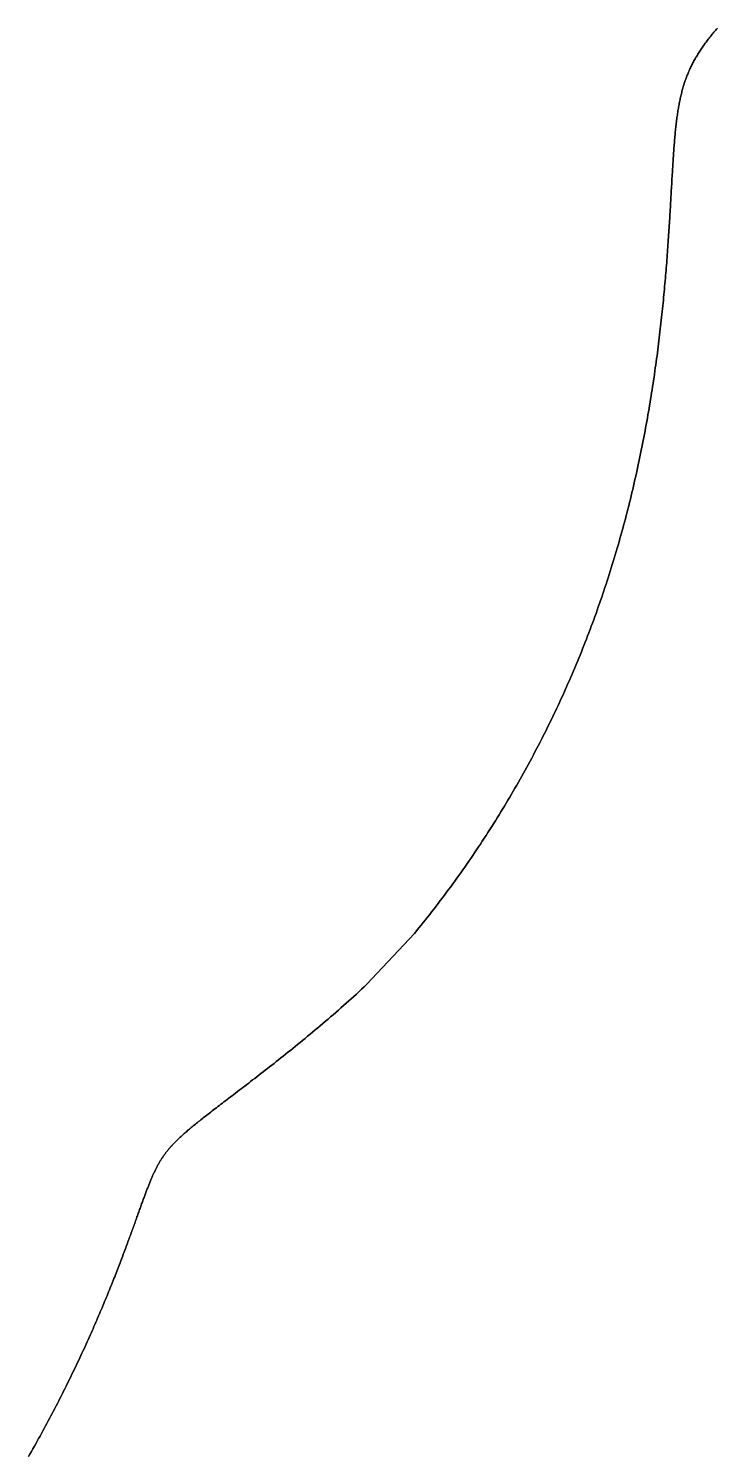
# Model space of a CAD drawing. Header units: inches. Extents: x 130170 to 284068, y 377793 to 804530.
# Drawn here: x 258036.9 to 258085.1, y 736569.5 to 736669.3 of the extents above; entities that cross this region are included whole.
import ezdxf

# ---------------------------------------------------------------- set-up
doc = ezdxf.new("R2010")
doc.units = ezdxf.units.IN
doc.header["$MEASUREMENT"] = 0
doc.layers.add('muni_il', color=7, linetype='Continuous')

msp = doc.modelspace()

# ---------------------------------------------------------------- linework, layer by layer
at = {"layer": 'muni_il'}
for points in [[(258036.942, 736569.463), (258037.045, 736569.643), (258037.147, 736569.823), (258037.249, 736570.003), (258037.35, 736570.183), (258037.451, 736570.362), (258037.55, 736570.541), (258037.65, 736570.719), (258037.748, 736570.898), (258037.846, 736571.076), (258037.943, 736571.253), (258038.039, 736571.431), (258038.135, 736571.608), (258038.229, 736571.784), (258038.324, 736571.96), (258038.417, 736572.136), (258038.51, 736572.311), (258038.602, 736572.486), (258038.693, 736572.661), (258038.784, 736572.835), (258038.874, 736573.008), (258038.963, 736573.181), (258039.052, 736573.354), (258039.14, 736573.526), (258039.227, 736573.697), (258039.314, 736573.868), (258039.4, 736574.039), (258039.485, 736574.209), (258039.569, 736574.378), (258039.653, 736574.547), (258039.736, 736574.715), (258039.818, 736574.883), (258039.9, 736575.05), (258039.98, 736575.217), (258040.061, 736575.382), (258040.14, 736575.548), (258040.219, 736575.712), (258040.297, 736575.876), (258040.374, 736576.039), (258040.451, 736576.202), (258040.527, 736576.363), (258040.603, 736576.525), (258040.677, 736576.685), (258040.751, 736576.845), (258040.824, 736577.004), (258040.897, 736577.162), (258040.969, 736577.319), (258041.04, 736577.476), (258041.11, 736577.632), (258041.18, 736577.787), (258041.249, 736577.942), (258041.318, 736578.095), (258041.386, 736578.248), (258041.453, 736578.4), (258041.519, 736578.551), (258041.585, 736578.701), (258041.65, 736578.851), (258041.714, 736578.999), (258041.778, 736579.147), (258041.841, 736579.294), (258041.904, 736579.44), (258041.965, 736579.585), (258042.027, 736579.729), (258042.087, 736579.872), (258042.147, 736580.014), (258042.206, 736580.156), (258042.265, 736580.296), (258042.323, 736580.436), (258042.38, 736580.574), (258042.437, 736580.712), (258042.493, 736580.849), (258042.548, 736580.985), (258042.603, 736581.119), (258042.657, 736581.253), (258042.71, 736581.386), (258042.763, 736581.518), (258042.816, 736581.649), (258042.867, 736581.779), (258042.919, 736581.907), (258042.969, 736582.035), (258043.019, 736582.162), (258043.068, 736582.288), (258043.117, 736582.413), (258043.165, 736582.536), (258043.213, 736582.659), (258043.26, 736582.781), (258043.306, 736582.902), (258043.352, 736583.022), (258043.398, 736583.14), (258043.443, 736583.258), (258043.487, 736583.374), (258043.531, 736583.49), (258043.574, 736583.605), (258043.617, 736583.718), (258043.659, 736583.83), (258043.7, 736583.942), (258043.742, 736584.052), (258043.782, 736584.162), (258043.822, 736584.27), (258043.862, 736584.377), (258043.901, 736584.483), (258043.94, 736584.589), (258043.978, 736584.693), (258044.016, 736584.796), (258044.053, 736584.898), (258044.09, 736584.999), (258044.127, 736585.099), (258044.163, 736585.198), (258044.198, 736585.296), (258044.233, 736585.393), (258044.268, 736585.489), (258044.302, 736585.584), (258044.336, 736585.678), (258044.37, 736585.771), (258044.403, 736585.863), (258044.435, 736585.954), (258044.468, 736586.044), (258044.5, 736586.133), (258044.531, 736586.221), (258044.562, 736586.308), (258044.593, 736586.394), (258044.624, 736586.479), (258044.654, 736586.563), (258044.684, 736586.646), (258044.714, 736586.729), (258044.743, 736586.81), (258044.772, 736586.89), (258044.801, 736586.97), (258044.829, 736587.049), (258044.857, 736587.126), (258044.885, 736587.203), (258044.913, 736587.279), (258044.94, 736587.354), (258044.967, 736587.428), (258044.994, 736587.502), (258045.021, 736587.574), (258045.048, 736587.646), (258045.074, 736587.716), (258045.1, 736587.787), (258045.126, 736587.856), (258045.152, 736587.924), (258045.177, 736587.992), (258045.203, 736588.059), (258045.228, 736588.125), (258045.253, 736588.19), (258045.278, 736588.254), (258045.303, 736588.318), (258045.328, 736588.381), (258045.353, 736588.444), (258045.377, 736588.505), (258045.402, 736588.566), (258045.426, 736588.626), (258045.451, 736588.686), (258045.475, 736588.745), (258045.5, 736588.803), (258045.524, 736588.861), (258045.548, 736588.918), (258045.573, 736588.975), (258045.597, 736589.031), (258045.621, 736589.086), (258045.646, 736589.14), (258045.67, 736589.195), (258045.695, 736589.248), (258045.719, 736589.301), (258045.744, 736589.354), (258045.769, 736589.406), (258045.794, 736589.457), (258045.819, 736589.509), (258045.844, 736589.559), (258045.869, 736589.609), (258045.895, 736589.659), (258045.92, 736589.708), (258045.946, 736589.757), (258045.972, 736589.806), (258045.998, 736589.854), (258046.025, 736589.902), (258046.051, 736589.949), (258046.078, 736589.996), (258046.105, 736590.043), (258046.133, 736590.09), (258046.161, 736590.136), (258046.189, 736590.182), (258046.217, 736590.228), (258046.246, 736590.273), (258046.275, 736590.318), (258046.305, 736590.363), (258046.335, 736590.408), (258046.365, 736590.453), (258046.396, 736590.497), (258046.427, 736590.541), (258046.459, 736590.586), (258046.491, 736590.63), (258046.524, 736590.674), (258046.557, 736590.718), (258046.591, 736590.762), (258046.625, 736590.806), (258046.66, 736590.849), (258046.695, 736590.893), (258046.731, 736590.937), (258046.768, 736590.981), (258046.805, 736591.025), (258046.843, 736591.069), (258046.882, 736591.113), (258046.921, 736591.157), (258046.961, 736591.202), (258047.002, 736591.246), (258047.044, 736591.291), (258047.086, 736591.336), (258047.129, 736591.381), (258047.174, 736591.426), (258047.219, 736591.472), (258047.264, 736591.518), (258047.311, 736591.564), (258047.359, 736591.611), (258047.407, 736591.657), (258047.457, 736591.705), (258047.507, 736591.752), (258047.559, 736591.801), (258047.611, 736591.849), (258047.665, 736591.898), (258047.72, 736591.947), (258047.776, 736591.997), (258047.833, 736592.048), (258047.891, 736592.099), (258047.95, 736592.15), (258048.011, 736592.203), (258048.072, 736592.256), (258048.136, 736592.309), (258048.2, 736592.363), (258048.265, 736592.418), (258048.332, 736592.474), (258048.401, 736592.53), (258048.47, 736592.587), (258048.541, 736592.645), (258048.614, 736592.704), (258048.688, 736592.764), (258048.763, 736592.824), (258048.84, 736592.886), (258048.919, 736592.948), (258048.999, 736593.012), (258049.08, 736593.076), (258049.164, 736593.141), (258049.248, 736593.208), (258049.335, 736593.275), (258049.423, 736593.344), (258049.513, 736593.413), (258049.604, 736593.484), (258049.697, 736593.556), (258049.792, 736593.629), (258049.889, 736593.703), (258049.987, 736593.779), (258050.087, 736593.856), (258050.189, 736593.934), (258050.293, 736594.013), (258050.399, 736594.094), (258050.506, 736594.176), (258050.615, 736594.259), (258050.727, 736594.344), (258050.84, 736594.43), (258050.955, 736594.518), (258051.072, 736594.607), (258051.19, 736594.697), (258051.311, 736594.789), (258051.433, 736594.883), (258051.558, 736594.978), (258051.684, 736595.074), (258051.813, 736595.172), (258051.943, 736595.272), (258052.075, 736595.373), (258052.209, 736595.476), (258052.345, 736595.58), (258052.483, 736595.686), (258052.622, 736595.794), (258052.764, 736595.903), (258052.907, 736596.013), (258053.052, 736596.126), (258053.199, 736596.24), (258053.348, 736596.355), (258053.498, 736596.472), (258053.651, 736596.591), (258053.805, 736596.712), (258053.96, 736596.834), (258054.118, 736596.957), (258054.276, 736597.083), (258054.437, 736597.209), (258054.599, 736597.338), (258054.762, 736597.468), (258054.927, 736597.599), (258055.093, 736597.732), (258055.261, 736597.867), (258055.43, 736598.003), (258055.6, 736598.14), (258055.771, 736598.279), (258055.944, 736598.42), (258056.117, 736598.562), (258056.292, 736598.705), (258056.467, 736598.849), (258056.643, 736598.995), (258056.82, 736599.142), (258056.998, 736599.291), (258057.176, 736599.44), (258057.355, 736599.591), (258057.535, 736599.743), (258057.715, 736599.896), (258057.895, 736600.05), (258058.075, 736600.205), (258058.256, 736600.361), (258058.437, 736600.518), (258058.618, 736600.676), (258058.799, 736600.835), (258058.98, 736600.995), (258059.16, 736601.155), (258059.341, 736601.317), (258059.521, 736601.479), (258059.701, 736601.641), (258059.88, 736601.805), (258060.059, 736601.969), (258060.238, 736602.133), (258060.416, 736602.298), (258060.593, 736602.464), (258063.948, 736606.046), (258064.255, 736606.423), (258064.408, 736606.612), (258064.56, 736606.801), (258064.711, 736606.991), (258064.862, 736607.181), (258065.012, 736607.372), (258065.161, 736607.564), (258065.31, 736607.755), (258065.458, 736607.947), (258065.606, 736608.14), (258065.753, 736608.333), (258065.899, 736608.527), (258066.045, 736608.721), (258066.19, 736608.915), (258066.334, 736609.11), (258066.478, 736609.306), (258066.621, 736609.501), (258066.763, 736609.698), (258066.905, 736609.894), (258067.046, 736610.091), (258067.187, 736610.289), (258067.327, 736610.487), (258067.466, 736610.685), (258067.605, 736610.884), (258067.742, 736611.083), (258067.88, 736611.283), (258068.016, 736611.483), (258068.152, 736611.683), (258068.287, 736611.884), (258068.422, 736612.086), (258068.556, 736612.287), (258068.689, 736612.489), (258068.822, 736612.692), (258068.954, 736612.895), (258069.085, 736613.098), (258069.216, 736613.302), (258069.346, 736613.506), (258069.475, 736613.711), (258069.604, 736613.915), (258069.732, 736614.121), (258069.859, 736614.326), (258069.986, 736614.533), (258070.112, 736614.739), (258070.237, 736614.946), (258070.362, 736615.153), (258070.486, 736615.361), (258070.609, 736615.569), (258070.732, 736615.777), (258070.854, 736615.986), (258070.975, 736616.195), (258071.095, 736616.404), (258071.215, 736616.614), (258071.334, 736616.824), (258071.453, 736617.035), (258071.571, 736617.246), (258071.688, 736617.457), (258071.804, 736617.669), (258071.92, 736617.881), (258072.035, 736618.093), (258072.149, 736618.306), (258072.263, 736618.519), (258072.376, 736618.732), (258072.488, 736618.946), (258072.599, 736619.16), (258072.71, 736619.374), (258072.821, 736619.589), (258072.93, 736619.804), (258073.039, 736620.019), (258073.147, 736620.235), (258073.254, 736620.451), (258073.361, 736620.667), (258073.467, 736620.884), (258073.572, 736621.101), (258073.677, 736621.318), (258073.781, 736621.535), (258073.884, 736621.753), (258073.986, 736621.971), (258074.088, 736622.19), (258074.189, 736622.409), (258074.289, 736622.628), (258074.389, 736622.847), (258074.487, 736623.067), (258074.586, 736623.287), (258074.683, 736623.507), (258074.78, 736623.728), (258074.876, 736623.948), (258074.971, 736624.17), (258075.066, 736624.391), (258075.16, 736624.613), (258075.253, 736624.834), (258075.345, 736625.057), (258075.437, 736625.279), (258075.528, 736625.502), (258075.618, 736625.725), (258075.708, 736625.948), (258075.796, 736626.171), (258075.884, 736626.395), (258075.972, 736626.619), (258076.059, 736626.843), (258076.145, 736627.067), (258076.23, 736627.292), (258076.314, 736627.517), (258076.398, 736627.742), (258076.481, 736627.967), (258076.563, 736628.193), (258076.645, 736628.419), (258076.726, 736628.644), (258076.806, 736628.871), (258076.885, 736629.097), (258076.964, 736629.323), (258077.042, 736629.55), (258077.119, 736629.777), (258077.196, 736630.004), (258077.272, 736630.231), (258077.347, 736630.458), (258077.421, 736630.686), (258077.495, 736630.913), (258077.567, 736631.141), (258077.64, 736631.369), (258077.711, 736631.597), (258077.782, 736631.825), (258077.852, 736632.054), (258077.921, 736632.282), (258077.99, 736632.51), (258078.058, 736632.739), (258078.125, 736632.968), (258078.191, 736633.196), (258078.257, 736633.425), (258078.322, 736633.654), (258078.386, 736633.883), (258078.45, 736634.112), (258078.512, 736634.341), (258078.575, 736634.57), (258078.636, 736634.799), (258078.697, 736635.028), (258078.757, 736635.257), (258078.816, 736635.486), (258078.874, 736635.715), (258078.932, 736635.943), (258078.99, 736636.172), (258079.046, 736636.401), (258079.102, 736636.63), (258079.157, 736636.859), (258079.211, 736637.087), (258079.265, 736637.316), (258079.318, 736637.544), (258079.371, 736637.772), (258079.422, 736638), (258079.473, 736638.228), (258079.523, 736638.456), (258079.573, 736638.683), (258079.622, 736638.911), (258079.67, 736639.138), (258079.718, 736639.365), (258079.765, 736639.592), (258079.811, 736639.818), (258079.857, 736640.044), (258079.902, 736640.27), (258079.946, 736640.496), (258079.99, 736640.721), (258080.033, 736640.946), (258080.075, 736641.171), (258080.117, 736641.396), (258080.158, 736641.62), (258080.199, 736641.843), (258080.239, 736642.067), (258080.278, 736642.29), (258080.316, 736642.512), (258080.354, 736642.734), (258080.392, 736642.956), (258080.429, 736643.177), (258080.465, 736643.397), (258080.501, 736643.618), (258080.536, 736643.837), (258080.57, 736644.056), (258080.604, 736644.275), (258080.637, 736644.493), (258080.67, 736644.71), (258080.702, 736644.927), (258080.734, 736645.144), (258080.765, 736645.359), (258080.795, 736645.574), (258080.825, 736645.789), (258080.854, 736646.002), (258080.883, 736646.215), (258080.912, 736646.428), (258080.939, 736646.639), (258080.967, 736646.85), (258080.993, 736647.06), (258081.02, 736647.27), (258081.045, 736647.479), (258081.071, 736647.687), (258081.095, 736647.894), (258081.12, 736648.1), (258081.143, 736648.305), (258081.167, 736648.51), (258081.19, 736648.714), (258081.212, 736648.917), (258081.234, 736649.118), (258081.256, 736649.32), (258081.277, 736649.52), (258081.297, 736649.719), (258081.317, 736649.917), (258081.337, 736650.115), (258081.356, 736650.311), (258081.375, 736650.506), (258081.394, 736650.701), (258081.412, 736650.894), (258081.43, 736651.087), (258081.447, 736651.278), (258081.464, 736651.469), (258081.481, 736651.658), (258081.497, 736651.846), (258081.513, 736652.033), (258081.529, 736652.219), (258081.544, 736652.404), (258081.559, 736652.588), (258081.574, 736652.771), (258081.588, 736652.953), (258081.602, 736653.133), (258081.615, 736653.313), (258081.629, 736653.491), (258081.642, 736653.668), (258081.655, 736653.844), (258081.667, 736654.019), (258081.679, 736654.193), (258081.691, 736654.365), (258081.703, 736654.536), (258081.715, 736654.706), (258081.726, 736654.875), (258081.737, 736655.043), (258081.748, 736655.209), (258081.758, 736655.375), (258081.769, 736655.539), (258081.779, 736655.701), (258081.789, 736655.863), (258081.799, 736656.023), (258081.808, 736656.182), (258081.818, 736656.34), (258081.827, 736656.497), (258081.836, 736656.652), (258081.845, 736656.806), (258081.854, 736656.959), (258081.863, 736657.111), (258081.872, 736657.261), (258081.88, 736657.41), (258081.889, 736657.558), (258081.897, 736657.705), (258081.905, 736657.85), (258081.913, 736657.994), (258081.922, 736658.137), (258081.93, 736658.279), (258081.938, 736658.419), (258081.946, 736658.558), (258081.954, 736658.696), (258081.961, 736658.833), (258081.969, 736658.969), (258081.977, 736659.103), (258081.985, 736659.236), (258081.993, 736659.368), (258082.001, 736659.498), (258082.009, 736659.628), (258082.016, 736659.756), (258082.024, 736659.883), (258082.032, 736660.009), (258082.04, 736660.133), (258082.049, 736660.257), (258082.057, 736660.379), (258082.065, 736660.5), (258082.073, 736660.62), (258082.082, 736660.739), (258082.09, 736660.857), (258082.099, 736660.973), (258082.108, 736661.089), (258082.117, 736661.203), (258082.126, 736661.316), (258082.135, 736661.428), (258082.144, 736661.539), (258082.154, 736661.649), (258082.164, 736661.758), (258082.173, 736661.866), (258082.184, 736661.973), (258082.194, 736662.078), (258082.204, 736662.183), (258082.215, 736662.287), (258082.226, 736662.389), (258082.237, 736662.491), (258082.249, 736662.592), (258082.26, 736662.692), (258082.272, 736662.79), (258082.284, 736662.888), (258082.297, 736662.985), (258082.31, 736663.081), (258082.323, 736663.177), (258082.336, 736663.271), (258082.35, 736663.364), (258082.364, 736663.457), (258082.378, 736663.548), (258082.393, 736663.639), (258082.408, 736663.729), (258082.423, 736663.818), (258082.439, 736663.907), (258082.455, 736663.995), (258082.471, 736664.081), (258082.488, 736664.168), (258082.505, 736664.253), (258082.523, 736664.338), (258082.541, 736664.422), (258082.56, 736664.505), (258082.578, 736664.588), (258082.598, 736664.67), (258082.618, 736664.751), (258082.638, 736664.832), (258082.659, 736664.912), (258082.68, 736664.991), (258082.702, 736665.07), (258082.724, 736665.149), (258082.746, 736665.227), (258082.77, 736665.304), (258082.793, 736665.381), (258082.817, 736665.457), (258082.842, 736665.533), (258082.867, 736665.608), (258082.893, 736665.683), (258082.92, 736665.757), (258082.947, 736665.831), (258082.974, 736665.905), (258083.002, 736665.978), (258083.031, 736666.051), (258083.06, 736666.124), (258083.09, 736666.196), (258083.12, 736666.268), (258083.151, 736666.339), (258083.183, 736666.411), (258083.215, 736666.482), (258083.248, 736666.552), (258083.282, 736666.623), (258083.316, 736666.693), (258083.35, 736666.763), (258083.386, 736666.833), (258083.422, 736666.902), (258083.459, 736666.972), (258083.496, 736667.041), (258083.535, 736667.111), (258083.573, 736667.18), (258083.613, 736667.249), (258083.653, 736667.317), (258083.694, 736667.386), (258083.736, 736667.455), (258083.778, 736667.524), (258083.821, 736667.592), (258083.865, 736667.661), (258083.909, 736667.73), (258083.954, 736667.798), (258084, 736667.867), (258084.047, 736667.936), (258084.095, 736668.005), (258084.143, 736668.074), (258084.192, 736668.143), (258084.242, 736668.212), (258084.292, 736668.281), (258084.343, 736668.35), (258084.395, 736668.42), (258084.448, 736668.489), (258084.502, 736668.559), (258084.556, 736668.629), (258084.611, 736668.699), (258084.667, 736668.77), (258084.724, 736668.84), (258084.781, 736668.911), (258084.84, 736668.982), (258084.899, 736669.053), (258084.958, 736669.125), (258085.019, 736669.197), (258085.081, 736669.269), (258085.143, 736669.341)], [(258085.143, 736669.341), (258085.081, 736669.269), (258085.019, 736669.197), (258084.958, 736669.125), (258084.899, 736669.053), (258084.84, 736668.982), (258084.781, 736668.911), (258084.724, 736668.84), (258084.667, 736668.77), (258084.611, 736668.699), (258084.556, 736668.629), (258084.502, 736668.559), (258084.448, 736668.489), (258084.395, 736668.42), (258084.343, 736668.35), (258084.292, 736668.281), (258084.242, 736668.212), (258084.192, 736668.143), (258084.143, 736668.074), (258084.095, 736668.005), (258084.047, 736667.936), (258084, 736667.867), (258083.954, 736667.798), (258083.909, 736667.73), (258083.865, 736667.661), (258083.821, 736667.592), (258083.778, 736667.524), (258083.736, 736667.455), (258083.694, 736667.386), (258083.653, 736667.317), (258083.613, 736667.249), (258083.573, 736667.18), (258083.535, 736667.111), (258083.496, 736667.041), (258083.459, 736666.972), (258083.422, 736666.902), (258083.386, 736666.833), (258083.35, 736666.763), (258083.316, 736666.693), (258083.282, 736666.623), (258083.248, 736666.552), (258083.215, 736666.482), (258083.183, 736666.411), (258083.151, 736666.339), (258083.12, 736666.268), (258083.09, 736666.196), (258083.06, 736666.124), (258083.031, 736666.051), (258083.002, 736665.978), (258082.974, 736665.905), (258082.947, 736665.831), (258082.92, 736665.757), (258082.893, 736665.683), (258082.867, 736665.608), (258082.842, 736665.533), (258082.817, 736665.457), (258082.793, 736665.381), (258082.77, 736665.304), (258082.746, 736665.227), (258082.724, 736665.149), (258082.702, 736665.07), (258082.68, 736664.991), (258082.659, 736664.912), (258082.638, 736664.832), (258082.618, 736664.751), (258082.598, 736664.67), (258082.578, 736664.588), (258082.56, 736664.505), (258082.541, 736664.422), (258082.523, 736664.338), (258082.505, 736664.253), (258082.488, 736664.168), (258082.471, 736664.081), (258082.455, 736663.995), (258082.439, 736663.907), (258082.423, 736663.818), (258082.408, 736663.729), (258082.393, 736663.639), (258082.378, 736663.548), (258082.364, 736663.457), (258082.35, 736663.364), (258082.336, 736663.271), (258082.323, 736663.177), (258082.31, 736663.081), (258082.297, 736662.985), (258082.284, 736662.888), (258082.272, 736662.79), (258082.26, 736662.692), (258082.249, 736662.592), (258082.237, 736662.491), (258082.226, 736662.389), (258082.215, 736662.287), (258082.204, 736662.183), (258082.194, 736662.078), (258082.184, 736661.973), (258082.173, 736661.866), (258082.164, 736661.758), (258082.154, 736661.649), (258082.144, 736661.539), (258082.135, 736661.428), (258082.126, 736661.316), (258082.117, 736661.203), (258082.108, 736661.089), (258082.099, 736660.973), (258082.09, 736660.857), (258082.082, 736660.739), (258082.073, 736660.62), (258082.065, 736660.5), (258082.057, 736660.379), (258082.049, 736660.257), (258082.04, 736660.133), (258082.032, 736660.009), (258082.024, 736659.883), (258082.016, 736659.756), (258082.009, 736659.628), (258082.001, 736659.498), (258081.993, 736659.368), (258081.985, 736659.236), (258081.977, 736659.103), (258081.969, 736658.969), (258081.961, 736658.833), (258081.954, 736658.696), (258081.946, 736658.558), (258081.938, 736658.419), (258081.93, 736658.279), (258081.922, 736658.137), (258081.913, 736657.994), (258081.905, 736657.85), (258081.897, 736657.705), (258081.889, 736657.558), (258081.88, 736657.41), (258081.872, 736657.261), (258081.863, 736657.111), (258081.854, 736656.959), (258081.845, 736656.806), (258081.836, 736656.652), (258081.827, 736656.497), (258081.818, 736656.34), (258081.808, 736656.182), (258081.799, 736656.023), (258081.789, 736655.863), (258081.779, 736655.701), (258081.769, 736655.539), (258081.758, 736655.375), (258081.748, 736655.209), (258081.737, 736655.043), (258081.726, 736654.875), (258081.715, 736654.706), (258081.703, 736654.536), (258081.691, 736654.365), (258081.679, 736654.193), (258081.667, 736654.019), (258081.655, 736653.844), (258081.642, 736653.668), (258081.629, 736653.491), (258081.615, 736653.313), (258081.602, 736653.133), (258081.588, 736652.953), (258081.574, 736652.771), (258081.559, 736652.588), (258081.544, 736652.404), (258081.529, 736652.219), (258081.513, 736652.033), (258081.497, 736651.846), (258081.481, 736651.658), (258081.464, 736651.469), (258081.447, 736651.278), (258081.43, 736651.087), (258081.412, 736650.894), (258081.394, 736650.701), (258081.375, 736650.506), (258081.356, 736650.311), (258081.337, 736650.115), (258081.317, 736649.917), (258081.297, 736649.719), (258081.277, 736649.52), (258081.256, 736649.32), (258081.234, 736649.118), (258081.212, 736648.917), (258081.19, 736648.714), (258081.167, 736648.51), (258081.143, 736648.305), (258081.12, 736648.1), (258081.095, 736647.894), (258081.071, 736647.687), (258081.045, 736647.479), (258081.02, 736647.27), (258080.993, 736647.06), (258080.967, 736646.85), (258080.939, 736646.639), (258080.912, 736646.428), (258080.883, 736646.215), (258080.854, 736646.002), (258080.825, 736645.789), (258080.795, 736645.574), (258080.765, 736645.359), (258080.734, 736645.144), (258080.702, 736644.927), (258080.67, 736644.71), (258080.637, 736644.493), (258080.604, 736644.275), (258080.57, 736644.056), (258080.536, 736643.837), (258080.501, 736643.618), (258080.465, 736643.397), (258080.429, 736643.177), (258080.392, 736642.956), (258080.354, 736642.734), (258080.316, 736642.512), (258080.278, 736642.29), (258080.239, 736642.067), (258080.199, 736641.843), (258080.158, 736641.62), (258080.117, 736641.396), (258080.075, 736641.171), (258080.033, 736640.946), (258079.99, 736640.721), (258079.946, 736640.496), (258079.902, 736640.27), (258079.857, 736640.044), (258079.811, 736639.818), (258079.765, 736639.592), (258079.718, 736639.365), (258079.67, 736639.138), (258079.622, 736638.911), (258079.573, 736638.683), (258079.523, 736638.456), (258079.473, 736638.228), (258079.422, 736638), (258079.371, 736637.772), (258079.318, 736637.544), (258079.265, 736637.316), (258079.211, 736637.087), (258079.157, 736636.859), (258079.102, 736636.63), (258079.046, 736636.401), (258078.99, 736636.172), (258078.932, 736635.943), (258078.874, 736635.715), (258078.816, 736635.486), (258078.757, 736635.257), (258078.697, 736635.028), (258078.636, 736634.799), (258078.575, 736634.57), (258078.512, 736634.341), (258078.45, 736634.112), (258078.386, 736633.883), (258078.322, 736633.654), (258078.257, 736633.425), (258078.191, 736633.196), (258078.125, 736632.968), (258078.058, 736632.739), (258077.99, 736632.51), (258077.921, 736632.282), (258077.852, 736632.054), (258077.782, 736631.825), (258077.711, 736631.597), (258077.64, 736631.369), (258077.567, 736631.141), (258077.495, 736630.913), (258077.421, 736630.686), (258077.347, 736630.458), (258077.272, 736630.231), (258077.196, 736630.004), (258077.119, 736629.777), (258077.042, 736629.55), (258076.964, 736629.323), (258076.885, 736629.097), (258076.806, 736628.871), (258076.726, 736628.644), (258076.645, 736628.419), (258076.563, 736628.193), (258076.481, 736627.967), (258076.398, 736627.742), (258076.314, 736627.517), (258076.23, 736627.292), (258076.145, 736627.067), (258076.059, 736626.843), (258075.972, 736626.619), (258075.884, 736626.395), (258075.796, 736626.171), (258075.708, 736625.948), (258075.618, 736625.725), (258075.528, 736625.502), (258075.437, 736625.279), (258075.345, 736625.057), (258075.253, 736624.834), (258075.16, 736624.613), (258075.066, 736624.391), (258074.971, 736624.17), (258074.876, 736623.948), (258074.78, 736623.728), (258074.683, 736623.507), (258074.586, 736623.287), (258074.487, 736623.067), (258074.389, 736622.847), (258074.289, 736622.628), (258074.189, 736622.409), (258074.088, 736622.19), (258073.986, 736621.971), (258073.884, 736621.753), (258073.781, 736621.535), (258073.677, 736621.318), (258073.572, 736621.101), (258073.467, 736620.884), (258073.361, 736620.667), (258073.254, 736620.451), (258073.147, 736620.235), (258073.039, 736620.019), (258072.93, 736619.804), (258072.821, 736619.589), (258072.71, 736619.374), (258072.599, 736619.16), (258072.488, 736618.946), (258072.376, 736618.732), (258072.263, 736618.519), (258072.149, 736618.306), (258072.035, 736618.093), (258071.92, 736617.881), (258071.804, 736617.669), (258071.688, 736617.457), (258071.571, 736617.246), (258071.453, 736617.035), (258071.334, 736616.824), (258071.215, 736616.614), (258071.095, 736616.404), (258070.975, 736616.195), (258070.854, 736615.986), (258070.732, 736615.777), (258070.609, 736615.569), (258070.486, 736615.361), (258070.362, 736615.153), (258070.237, 736614.946), (258070.112, 736614.739), (258069.986, 736614.533), (258069.859, 736614.326), (258069.732, 736614.121), (258069.604, 736613.915), (258069.475, 736613.711), (258069.346, 736613.506), (258069.216, 736613.302), (258069.085, 736613.098), (258068.954, 736612.895), (258068.822, 736612.692), (258068.689, 736612.489), (258068.556, 736612.287), (258068.422, 736612.086), (258068.287, 736611.884), (258068.152, 736611.683), (258068.016, 736611.483), (258067.88, 736611.283), (258067.742, 736611.083), (258067.605, 736610.884), (258067.466, 736610.685), (258067.327, 736610.487), (258067.187, 736610.289), (258067.046, 736610.091), (258066.905, 736609.894), (258066.763, 736609.698), (258066.621, 736609.501), (258066.478, 736609.306), (258066.334, 736609.11), (258066.19, 736608.915), (258066.045, 736608.721), (258065.899, 736608.527), (258065.753, 736608.333), (258065.606, 736608.14), (258065.458, 736607.947), (258065.31, 736607.755), (258065.161, 736607.564), (258065.012, 736607.372), (258064.862, 736607.181), (258064.711, 736606.991), (258064.56, 736606.801), (258064.408, 736606.612), (258064.255, 736606.423), (258063.948, 736606.046), (258060.593, 736602.464), (258060.416, 736602.298), (258060.238, 736602.133), (258060.059, 736601.969), (258059.88, 736601.805), (258059.701, 736601.641), (258059.521, 736601.479), (258059.341, 736601.317), (258059.16, 736601.155), (258058.98, 736600.995), (258058.799, 736600.835), (258058.618, 736600.676), (258058.437, 736600.518), (258058.256, 736600.361), (258058.075, 736600.205), (258057.895, 736600.05), (258057.715, 736599.896), (258057.535, 736599.743), (258057.355, 736599.591), (258057.176, 736599.44), (258056.998, 736599.291), (258056.82, 736599.142), (258056.643, 736598.995), (258056.467, 736598.849), (258056.292, 736598.705), (258056.117, 736598.562), (258055.944, 736598.42), (258055.771, 736598.279), (258055.6, 736598.14), (258055.43, 736598.003), (258055.261, 736597.867), (258055.093, 736597.732), (258054.927, 736597.599), (258054.762, 736597.468), (258054.599, 736597.338), (258054.437, 736597.209), (258054.276, 736597.083), (258054.118, 736596.957), (258053.96, 736596.834), (258053.805, 736596.712), (258053.651, 736596.591), (258053.498, 736596.472), (258053.348, 736596.355), (258053.199, 736596.24), (258053.052, 736596.126), (258052.907, 736596.013), (258052.764, 736595.903), (258052.622, 736595.794), (258052.483, 736595.686), (258052.345, 736595.58), (258052.209, 736595.476), (258052.075, 736595.373), (258051.943, 736595.272), (258051.813, 736595.172), (258051.684, 736595.074), (258051.558, 736594.978), (258051.433, 736594.883), (258051.311, 736594.789), (258051.19, 736594.697), (258051.072, 736594.607), (258050.955, 736594.518), (258050.84, 736594.43), (258050.727, 736594.344), (258050.615, 736594.259), (258050.506, 736594.176), (258050.399, 736594.094), (258050.293, 736594.013), (258050.189, 736593.934), (258050.087, 736593.856), (258049.987, 736593.779), (258049.889, 736593.703), (258049.792, 736593.629), (258049.697, 736593.556), (258049.604, 736593.484), (258049.513, 736593.413), (258049.423, 736593.344), (258049.335, 736593.275), (258049.248, 736593.208), (258049.164, 736593.141), (258049.08, 736593.076), (258048.999, 736593.012), (258048.919, 736592.948), (258048.84, 736592.886), (258048.763, 736592.824), (258048.688, 736592.764), (258048.614, 736592.704), (258048.541, 736592.645), (258048.47, 736592.587), (258048.401, 736592.53), (258048.332, 736592.474), (258048.265, 736592.418), (258048.2, 736592.363), (258048.136, 736592.309), (258048.072, 736592.256), (258048.011, 736592.203), (258047.95, 736592.15), (258047.891, 736592.099), (258047.833, 736592.048), (258047.776, 736591.997), (258047.72, 736591.947), (258047.665, 736591.898), (258047.611, 736591.849), (258047.559, 736591.801), (258047.507, 736591.752), (258047.457, 736591.705), (258047.407, 736591.657), (258047.359, 736591.611), (258047.311, 736591.564), (258047.264, 736591.518), (258047.219, 736591.472), (258047.174, 736591.426), (258047.129, 736591.381), (258047.086, 736591.336), (258047.044, 736591.291), (258047.002, 736591.246), (258046.961, 736591.202), (258046.921, 736591.157), (258046.882, 736591.113), (258046.843, 736591.069), (258046.805, 736591.025), (258046.768, 736590.981), (258046.731, 736590.937), (258046.695, 736590.893), (258046.66, 736590.849), (258046.625, 736590.806), (258046.591, 736590.762), (258046.557, 736590.718), (258046.524, 736590.674), (258046.491, 736590.63), (258046.459, 736590.586), (258046.427, 736590.541), (258046.396, 736590.497), (258046.365, 736590.453), (258046.335, 736590.408), (258046.305, 736590.363), (258046.275, 736590.318), (258046.246, 736590.273), (258046.217, 736590.228), (258046.189, 736590.182), (258046.161, 736590.136), (258046.133, 736590.09), (258046.105, 736590.043), (258046.078, 736589.996), (258046.051, 736589.949), (258046.025, 736589.902), (258045.998, 736589.854), (258045.972, 736589.806), (258045.946, 736589.757), (258045.92, 736589.708), (258045.895, 736589.659), (258045.869, 736589.609), (258045.844, 736589.559), (258045.819, 736589.509), (258045.794, 736589.457), (258045.769, 736589.406), (258045.744, 736589.354), (258045.719, 736589.301), (258045.695, 736589.248), (258045.67, 736589.195), (258045.646, 736589.14), (258045.621, 736589.086), (258045.597, 736589.031), (258045.573, 736588.975), (258045.548, 736588.918), (258045.524, 736588.861), (258045.5, 736588.803), (258045.475, 736588.745), (258045.451, 736588.686), (258045.426, 736588.626), (258045.402, 736588.566), (258045.377, 736588.505), (258045.353, 736588.444), (258045.328, 736588.381), (258045.303, 736588.318), (258045.278, 736588.254), (258045.253, 736588.19), (258045.228, 736588.125), (258045.203, 736588.059), (258045.177, 736587.992), (258045.152, 736587.924), (258045.126, 736587.856), (258045.1, 736587.787), (258045.074, 736587.716), (258045.048, 736587.646), (258045.021, 736587.574), (258044.994, 736587.502), (258044.967, 736587.428), (258044.94, 736587.354), (258044.913, 736587.279), (258044.885, 736587.203), (258044.857, 736587.126), (258044.829, 736587.049), (258044.801, 736586.97), (258044.772, 736586.89), (258044.743, 736586.81), (258044.714, 736586.729), (258044.684, 736586.646), (258044.654, 736586.563), (258044.624, 736586.479), (258044.593, 736586.394), (258044.562, 736586.308), (258044.531, 736586.221), (258044.5, 736586.133), (258044.468, 736586.044), (258044.435, 736585.954), (258044.403, 736585.863), (258044.37, 736585.771), (258044.336, 736585.678), (258044.302, 736585.584), (258044.268, 736585.489), (258044.233, 736585.393), (258044.198, 736585.296), (258044.163, 736585.198), (258044.127, 736585.099), (258044.09, 736584.999), (258044.053, 736584.898), (258044.016, 736584.796), (258043.978, 736584.693), (258043.94, 736584.589), (258043.901, 736584.483), (258043.862, 736584.377), (258043.822, 736584.27), (258043.782, 736584.162), (258043.742, 736584.052), (258043.7, 736583.942), (258043.659, 736583.83), (258043.617, 736583.718), (258043.574, 736583.605), (258043.531, 736583.49), (258043.487, 736583.374), (258043.443, 736583.258), (258043.398, 736583.14), (258043.352, 736583.022), (258043.306, 736582.902), (258043.26, 736582.781), (258043.213, 736582.659), (258043.165, 736582.536), (258043.117, 736582.413), (258043.068, 736582.288), (258043.019, 736582.162), (258042.969, 736582.035), (258042.919, 736581.907), (258042.867, 736581.779), (258042.816, 736581.649), (258042.763, 736581.518), (258042.71, 736581.386), (258042.657, 736581.253), (258042.603, 736581.119), (258042.548, 736580.985), (258042.493, 736580.849), (258042.437, 736580.712), (258042.38, 736580.574), (258042.323, 736580.436), (258042.265, 736580.296), (258042.206, 736580.156), (258042.147, 736580.014), (258042.087, 736579.872), (258042.027, 736579.729), (258041.965, 736579.585), (258041.904, 736579.44), (258041.841, 736579.294), (258041.778, 736579.147), (258041.714, 736578.999), (258041.65, 736578.851), (258041.585, 736578.701), (258041.519, 736578.551), (258041.453, 736578.4), (258041.386, 736578.248), (258041.318, 736578.095), (258041.249, 736577.942), (258041.18, 736577.787), (258041.11, 736577.632), (258041.04, 736577.476), (258040.969, 736577.319), (258040.897, 736577.162), (258040.824, 736577.004), (258040.751, 736576.845), (258040.677, 736576.685), (258040.603, 736576.525), (258040.527, 736576.363), (258040.451, 736576.202), (258040.374, 736576.039), (258040.297, 736575.876), (258040.219, 736575.712), (258040.14, 736575.548), (258040.061, 736575.382), (258039.98, 736575.217), (258039.9, 736575.05), (258039.818, 736574.883), (258039.736, 736574.715), (258039.653, 736574.547), (258039.569, 736574.378), (258039.485, 736574.209), (258039.4, 736574.039), (258039.314, 736573.868), (258039.227, 736573.697), (258039.14, 736573.526), (258039.052, 736573.354), (258038.963, 736573.181), (258038.874, 736573.008), (258038.784, 736572.835), (258038.693, 736572.661), (258038.602, 736572.486), (258038.51, 736572.311), (258038.417, 736572.136), (258038.324, 736571.96), (258038.229, 736571.784), (258038.135, 736571.608), (258038.039, 736571.431), (258037.943, 736571.253), (258037.846, 736571.076), (258037.748, 736570.898), (258037.65, 736570.719), (258037.55, 736570.541), (258037.451, 736570.362), (258037.35, 736570.183), (258037.249, 736570.003), (258037.147, 736569.823), (258037.045, 736569.643), (258036.942, 736569.463)]]:
    msp.add_lwpolyline(points, dxfattribs=at)

doc.saveas('drawing.dxf')
